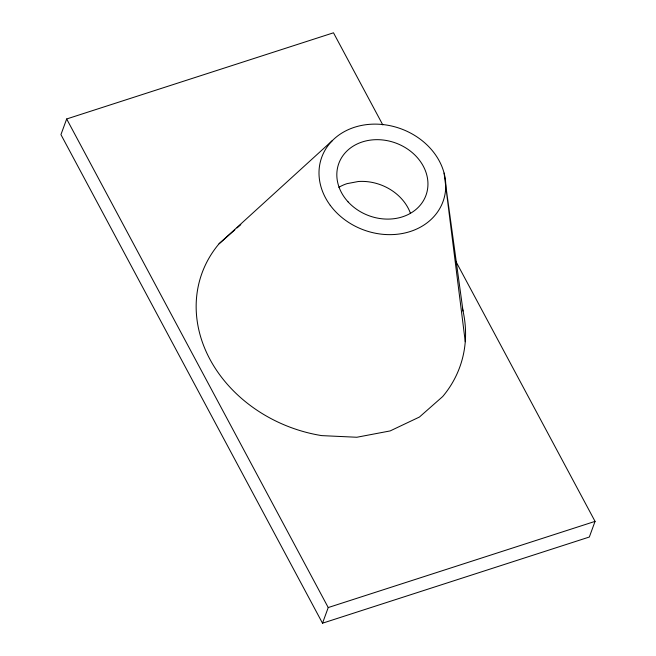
<?xml version="1.0" encoding="UTF-8"?>
<svg xmlns="http://www.w3.org/2000/svg" width="656" height="656" viewBox="0 0 656 656"><rect width="100%" height="100%" fill="white"/><g stroke="black" fill="none" stroke-linecap="round" stroke-linejoin="round"><path stroke-width="0.98" d="M382.809 124.919L333.494 32.8L66.666 118.974L60.942 134.619L322.506 623.2L589.334 537.026L595.058 521.381L455.813 261.285M322.506 623.2L328.23 607.554L66.666 118.974M462.373 308.263A137.186 114.529 20.1 0 1 442.685 396.552L419.438 417.036L390.148 430.926L356.823 437.257L321.727 435.617A137.186 114.529 20.1 0 1 219.038 243.802L332.551 140.409M219.038 243.802L234.832 229.887M237.07 227.919L240.793 224.631M328.23 607.554L595.058 521.381M463.046 311.108L444.087 173.061L465.26 341.719M338.816 187.313A46.404 38.737 20.1 0 1 347.065 183.639L358.34 181.499A46.404 38.737 20.1 0 1 410.467 213.356M330.255 205.328A64.559 53.899 20.1 0 0 439.692 208.665A64.559 53.899 20.1 0 0 377.208 124.156A64.559 53.899 20.1 0 0 330.255 205.328M348.057 201.843A46.404 38.737 20.1 0 0 425.498 196.529A46.404 38.737 20.1 0 0 373.608 139.785A46.404 38.737 20.1 0 0 348.057 201.843"/></g></svg>
